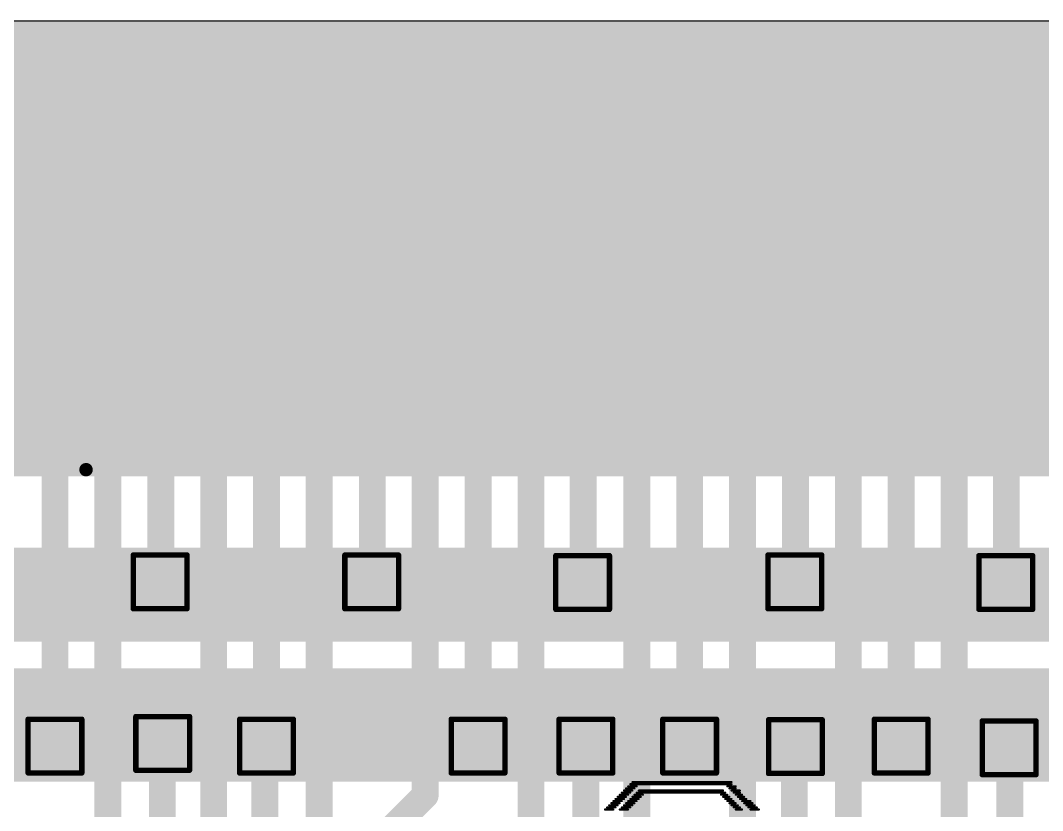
# Model space of a CAD drawing. Header units: millimetres. Extents: x 0 to 19.1, y 0 to 5.1.
# Drawn here: x 3.4691 to 3.8495, y 3.7921 to 4.0863 of the extents above; entities that cross this region are included whole.
import ezdxf

# ---------------------------------------------------------------- set-up
doc = ezdxf.new("R2010")
doc.units = ezdxf.units.MM
doc.header["$MEASUREMENT"] = 0
for name, color, linetype in [('BottomLayer', 5, 'Continuous'), ('BottomOverlay', 54, 'Continuous'), ('BottomPaste', 16, 'Continuous'), ('BottomSolder', 6, 'Continuous'), ('DrillDrawing', 1, 'Continuous'), ('Mechanical2', 216, 'Continuous'), ('TopLayer', 1, 'Continuous'), ('TopOverlay', 2, 'Continuous'), ('TopSolder', 216, 'Continuous'), ('ViaHoleLayer', 16, 'Continuous')]:
    doc.layers.add(name, color=color, linetype=linetype)

# ---------------------------------------------------------------- blocks, each defined once
blk = doc.blocks.new('32_____R______P_____B_7')
at = {"layer": 'BottomLayer'}
for points in [[(-0.14173, -0.07874), (-0.15354, -0.07874), (-0.15354, 0.07874), (-0.14173, 0.07874)], [(-0.12205, -0.07874), (-0.13386, -0.07874), (-0.13386, 0.07874), (-0.12205, 0.07874)], [(-0.10236, -0.07874), (-0.11417, -0.07874), (-0.11417, 0.07874), (-0.10236, 0.07874)], [(-0.08268, -0.07874), (-0.09449, -0.07874), (-0.09449, 0.07874), (-0.08268, 0.07874)], [(-0.06299, -0.07874), (-0.0748, -0.07874), (-0.0748, 0.07874), (-0.06299, 0.07874)], [(-0.04331, -0.07874), (-0.05512, -0.07874), (-0.05512, 0.07874), (-0.04331, 0.07874)], [(-0.02362, -0.07874), (-0.03543, -0.07874), (-0.03543, 0.07874), (-0.02362, 0.07874)], [(-0.00394, -0.07874), (-0.01575, -0.07874), (-0.01575, 0.07874), (-0.00394, 0.07874)], [(0.01575, -0.07874), (0.00394, -0.07874), (0.00394, 0.07874), (0.01575, 0.07874)], [(0.03543, -0.07874), (0.02362, -0.07874), (0.02362, 0.07874), (0.03543, 0.07874)], [(0.05512, -0.07874), (0.04331, -0.07874), (0.04331, 0.07874), (0.05512, 0.07874)], [(0.0748, -0.07874), (0.06299, -0.07874), (0.06299, 0.07874), (0.0748, 0.07874)], [(0.09449, -0.07874), (0.08268, -0.07874), (0.08268, 0.07874), (0.09449, 0.07874)], [(0.11417, -0.07874), (0.10236, -0.07874), (0.10236, 0.07874), (0.11417, 0.07874)], [(0.13386, -0.07874), (0.12205, -0.07874), (0.12205, 0.07874), (0.13386, 0.07874)], [(0.15354, -0.07874), (0.14173, -0.07874), (0.14173, 0.07874), (0.15354, 0.07874)], [(0.17323, -0.07874), (0.16142, -0.07874), (0.16142, 0.07874), (0.17323, 0.07874)], [(0.19291, -0.07874), (0.1811, -0.07874), (0.1811, 0.07874), (0.19291, 0.07874)], [(0.2126, -0.07874), (0.20079, -0.07874), (0.20079, 0.07874), (0.2126, 0.07874)]]:
    blk.add_hatch(color=5, dxfattribs=at).paths.add_polyline_path(points)
at = {"layer": 'BottomPaste'}
for points in [[(-0.14173, -0.07874), (-0.15354, -0.07874), (-0.15354, 0.07874), (-0.14173, 0.07874)], [(-0.12205, -0.07874), (-0.13386, -0.07874), (-0.13386, 0.07874), (-0.12205, 0.07874)], [(-0.10236, -0.07874), (-0.11417, -0.07874), (-0.11417, 0.07874), (-0.10236, 0.07874)], [(-0.08268, -0.07874), (-0.09449, -0.07874), (-0.09449, 0.07874), (-0.08268, 0.07874)], [(-0.06299, -0.07874), (-0.0748, -0.07874), (-0.0748, 0.07874), (-0.06299, 0.07874)], [(-0.04331, -0.07874), (-0.05512, -0.07874), (-0.05512, 0.07874), (-0.04331, 0.07874)], [(-0.02362, -0.07874), (-0.03543, -0.07874), (-0.03543, 0.07874), (-0.02362, 0.07874)], [(-0.00394, -0.07874), (-0.01575, -0.07874), (-0.01575, 0.07874), (-0.00394, 0.07874)], [(0.01575, -0.07874), (0.00394, -0.07874), (0.00394, 0.07874), (0.01575, 0.07874)], [(0.03543, -0.07874), (0.02362, -0.07874), (0.02362, 0.07874), (0.03543, 0.07874)], [(0.05512, -0.07874), (0.04331, -0.07874), (0.04331, 0.07874), (0.05512, 0.07874)], [(0.0748, -0.07874), (0.06299, -0.07874), (0.06299, 0.07874), (0.0748, 0.07874)], [(0.09449, -0.07874), (0.08268, -0.07874), (0.08268, 0.07874), (0.09449, 0.07874)], [(0.11417, -0.07874), (0.10236, -0.07874), (0.10236, 0.07874), (0.11417, 0.07874)], [(0.13386, -0.07874), (0.12205, -0.07874), (0.12205, 0.07874), (0.13386, 0.07874)], [(0.15354, -0.07874), (0.14173, -0.07874), (0.14173, 0.07874), (0.15354, 0.07874)], [(0.17323, -0.07874), (0.16142, -0.07874), (0.16142, 0.07874), (0.17323, 0.07874)], [(0.19291, -0.07874), (0.1811, -0.07874), (0.1811, 0.07874), (0.19291, 0.07874)], [(0.2126, -0.07874), (0.20079, -0.07874), (0.20079, 0.07874), (0.2126, 0.07874)]]:
    blk.add_hatch(color=16, dxfattribs=at).paths.add_polyline_path(points)
at = {"layer": 'BottomSolder'}
for points in [[(-0.15742, -0.08274), (-0.17723, -0.08274), (-0.17723, 0.08274), (-0.15742, 0.08274)], [(-0.13773, -0.08274), (-0.15754, -0.08274), (-0.15754, 0.08274), (-0.13773, 0.08274)], [(-0.11805, -0.08274), (-0.13786, -0.08274), (-0.13786, 0.08274), (-0.11805, 0.08274)], [(-0.09836, -0.08274), (-0.11817, -0.08274), (-0.11817, 0.08274), (-0.09836, 0.08274)], [(-0.07868, -0.08274), (-0.09849, -0.08274), (-0.09849, 0.08274), (-0.07868, 0.08274)], [(-0.05899, -0.08274), (-0.0788, -0.08274), (-0.0788, 0.08274), (-0.05899, 0.08274)], [(-0.03931, -0.08274), (-0.05912, -0.08274), (-0.05912, 0.08274), (-0.03931, 0.08274)], [(-0.01962, -0.08274), (-0.03943, -0.08274), (-0.03943, 0.08274), (-0.01962, 0.08274)], [(0.00006, -0.08274), (-0.01975, -0.08274), (-0.01975, 0.08274), (0.00006, 0.08274)], [(0.01975, -0.08274), (-0.00006, -0.08274), (-0.00006, 0.08274), (0.01975, 0.08274)], [(0.03943, -0.08274), (0.01962, -0.08274), (0.01962, 0.08274), (0.03943, 0.08274)], [(0.05912, -0.08274), (0.03931, -0.08274), (0.03931, 0.08274), (0.05912, 0.08274)], [(0.0788, -0.08274), (0.05899, -0.08274), (0.05899, 0.08274), (0.0788, 0.08274)], [(0.09849, -0.08274), (0.07868, -0.08274), (0.07868, 0.08274), (0.09849, 0.08274)], [(0.11817, -0.08274), (0.09836, -0.08274), (0.09836, 0.08274), (0.11817, 0.08274)], [(0.13786, -0.08274), (0.11805, -0.08274), (0.11805, 0.08274), (0.13786, 0.08274)], [(0.15754, -0.08274), (0.13773, -0.08274), (0.13773, 0.08274), (0.15754, 0.08274)], [(0.17723, -0.08274), (0.15742, -0.08274), (0.15742, 0.08274), (0.17723, 0.08274)], [(0.19691, -0.08274), (0.1771, -0.08274), (0.1771, 0.08274), (0.19691, 0.08274)], [(0.2166, -0.08274), (0.19679, -0.08274), (0.19679, 0.08274), (0.2166, 0.08274)], [(0.23628, -0.08274), (0.21647, -0.08274), (0.21647, 0.08274), (0.23628, 0.08274)]]:
    blk.add_hatch(color=6, dxfattribs=at).paths.add_polyline_path(points)
at = {"layer": 'BottomOverlay', "const_width": 0.005}
for points in [[(0.31669, 0.084), (-0.31669, 0.084)], [(0.31669, 0.084), (0.19512, 0.084)]]:
    blk.add_lwpolyline(points, dxfattribs=at)
at = {"layer": 'BottomOverlay', "const_width": 0.0025}
blk.add_lwpolyline([(0.19387, 0.084, 1), (0.19637, 0.084, 1)], format="xyb", close=True, dxfattribs=at)

msp = doc.modelspace()

# ---------------------------------------------------------------- hatches: boundary and pattern name
at = {"layer": 'BottomLayer'}
h = msp.add_hatch(color=5, dxfattribs=at)
edge = h.paths.add_edge_path()
edge.add_arc((3.52106, 3.87723), 0.00689, 0, 360)
h = msp.add_hatch(color=5, dxfattribs=at)
edge = h.paths.add_edge_path()
edge.add_arc((3.5998, 3.87723), 0.00689, 0, 360)
h = msp.add_hatch(color=5, dxfattribs=at)
edge = h.paths.add_edge_path()
edge.add_arc((3.75728, 3.87723), 0.00689, 0, 360)
h = msp.add_hatch(color=5, dxfattribs=at)
edge = h.paths.add_edge_path()
edge.add_arc((3.67831, 3.877), 0.00689, 0, 360)
h = msp.add_hatch(color=5, dxfattribs=at)
edge = h.paths.add_edge_path()
edge.add_arc((3.83579, 3.877), 0.00689, 0, 360)
h = msp.add_hatch(color=5, dxfattribs=at)
edge = h.paths.add_edge_path()
edge.add_arc((3.52202, 3.81709), 0.00689, 0, 360)
h = msp.add_hatch(color=5, dxfattribs=at)
edge = h.paths.add_edge_path()
edge.add_arc((3.48192, 3.81609), 0.00689, 0, 360)
h = msp.add_hatch(color=5, dxfattribs=at)
edge = h.paths.add_edge_path()
edge.add_arc((3.56066, 3.81609), 0.00689, 0, 360)
h = msp.add_hatch(color=5, dxfattribs=at)
edge = h.paths.add_edge_path()
edge.add_arc((3.6394, 3.81609), 0.00689, 0, 360)
h = msp.add_hatch(color=5, dxfattribs=at)
edge = h.paths.add_edge_path()
edge.add_arc((3.67954, 3.81609), 0.00689, 0, 360)
h = msp.add_hatch(color=5, dxfattribs=at)
edge = h.paths.add_edge_path()
edge.add_arc((3.71814, 3.81609), 0.00689, 0, 360)
h = msp.add_hatch(color=5, dxfattribs=at)
edge = h.paths.add_edge_path()
edge.add_arc((3.75751, 3.8159), 0.00689, 0, 360)
h = msp.add_hatch(color=5, dxfattribs=at)
edge = h.paths.add_edge_path()
edge.add_arc((3.79688, 3.81609), 0.00689, 0, 360)
h = msp.add_hatch(color=5, dxfattribs=at)
edge = h.paths.add_edge_path()
edge.add_arc((3.83704, 3.81545), 0.00689, 0, 360)
at = {"layer": 'BottomSolder'}
h = msp.add_hatch(color=6, dxfattribs=at)
edge = h.paths.add_edge_path()
edge.add_arc((3.52106, 3.87723), 0.01089, 0, 360)
h = msp.add_hatch(color=6, dxfattribs=at)
edge = h.paths.add_edge_path()
edge.add_arc((3.5998, 3.87723), 0.01089, 0, 360)
h = msp.add_hatch(color=6, dxfattribs=at)
edge = h.paths.add_edge_path()
edge.add_arc((3.67831, 3.877), 0.01089, 0, 360)
h = msp.add_hatch(color=6, dxfattribs=at)
edge = h.paths.add_edge_path()
edge.add_arc((3.75728, 3.87723), 0.01089, 0, 360)
h = msp.add_hatch(color=6, dxfattribs=at)
edge = h.paths.add_edge_path()
edge.add_arc((3.83579, 3.877), 0.01089, 0, 360)
h = msp.add_hatch(color=6, dxfattribs=at)
edge = h.paths.add_edge_path()
edge.add_arc((3.48192, 3.81609), 0.01089, 0, 360)
h = msp.add_hatch(color=6, dxfattribs=at)
edge = h.paths.add_edge_path()
edge.add_arc((3.52202, 3.81709), 0.01089, 0, 360)
h = msp.add_hatch(color=6, dxfattribs=at)
edge = h.paths.add_edge_path()
edge.add_arc((3.56066, 3.81609), 0.01089, 0, 360)
h = msp.add_hatch(color=6, dxfattribs=at)
edge = h.paths.add_edge_path()
edge.add_arc((3.6394, 3.81609), 0.01089, 0, 360)
h = msp.add_hatch(color=6, dxfattribs=at)
edge = h.paths.add_edge_path()
edge.add_arc((3.67954, 3.81609), 0.01089, 0, 360)
h = msp.add_hatch(color=6, dxfattribs=at)
edge = h.paths.add_edge_path()
edge.add_arc((3.71814, 3.81609), 0.01089, 0, 360)
h = msp.add_hatch(color=6, dxfattribs=at)
edge = h.paths.add_edge_path()
edge.add_arc((3.79688, 3.81609), 0.01089, 0, 360)
h = msp.add_hatch(color=6, dxfattribs=at)
edge = h.paths.add_edge_path()
edge.add_arc((3.75751, 3.8159), 0.01089, 0, 360)
h = msp.add_hatch(color=6, dxfattribs=at)
edge = h.paths.add_edge_path()
edge.add_arc((3.83704, 3.81545), 0.01089, 0, 360)
at = {"layer": 'TopLayer'}
for points in [[(3.3536, 3.855), (4.00479, 3.855), (4.00479, 3.89), (3.3536, 3.89)], [(3.386, 3.80286), (4.0101, 3.80286), (4.0101, 3.845), (3.386, 3.845)]]:
    msp.add_hatch(color=1, dxfattribs=at).paths.add_polyline_path(points)
h = msp.add_hatch(color=1, dxfattribs=at)
edge = h.paths.add_edge_path()
edge.add_arc((3.52106, 3.87723), 0.00689, 0, 360)
h = msp.add_hatch(color=1, dxfattribs=at)
edge = h.paths.add_edge_path()
edge.add_arc((3.5998, 3.87723), 0.00689, 0, 360)
h = msp.add_hatch(color=1, dxfattribs=at)
edge = h.paths.add_edge_path()
edge.add_arc((3.75728, 3.87723), 0.00689, 0, 360)
h = msp.add_hatch(color=1, dxfattribs=at)
edge = h.paths.add_edge_path()
edge.add_arc((3.67831, 3.877), 0.00689, 0, 360)
h = msp.add_hatch(color=1, dxfattribs=at)
edge = h.paths.add_edge_path()
edge.add_arc((3.83579, 3.877), 0.00689, 0, 360)
h = msp.add_hatch(color=1, dxfattribs=at)
edge = h.paths.add_edge_path()
edge.add_arc((3.52202, 3.81709), 0.00689, 0, 360)
h = msp.add_hatch(color=1, dxfattribs=at)
edge = h.paths.add_edge_path()
edge.add_arc((3.48192, 3.81609), 0.00689, 0, 360)
h = msp.add_hatch(color=1, dxfattribs=at)
edge = h.paths.add_edge_path()
edge.add_arc((3.56066, 3.81609), 0.00689, 0, 360)
h = msp.add_hatch(color=1, dxfattribs=at)
edge = h.paths.add_edge_path()
edge.add_arc((3.6394, 3.81609), 0.00689, 0, 360)
h = msp.add_hatch(color=1, dxfattribs=at)
edge = h.paths.add_edge_path()
edge.add_arc((3.67954, 3.81609), 0.00689, 0, 360)
h = msp.add_hatch(color=1, dxfattribs=at)
edge = h.paths.add_edge_path()
edge.add_arc((3.71814, 3.81609), 0.00689, 0, 360)
h = msp.add_hatch(color=1, dxfattribs=at)
edge = h.paths.add_edge_path()
edge.add_arc((3.75751, 3.8159), 0.00689, 0, 360)
h = msp.add_hatch(color=1, dxfattribs=at)
edge = h.paths.add_edge_path()
edge.add_arc((3.79688, 3.81609), 0.00689, 0, 360)
h = msp.add_hatch(color=1, dxfattribs=at)
edge = h.paths.add_edge_path()
edge.add_arc((3.83704, 3.81545), 0.00689, 0, 360)
at = {"layer": 'TopSolder'}
h = msp.add_hatch(color=216, dxfattribs=at)
edge = h.paths.add_edge_path()
edge.add_arc((3.52106, 3.87723), 0.01089, 0, 360)
h = msp.add_hatch(color=216, dxfattribs=at)
edge = h.paths.add_edge_path()
edge.add_arc((3.5998, 3.87723), 0.01089, 0, 360)
h = msp.add_hatch(color=216, dxfattribs=at)
edge = h.paths.add_edge_path()
edge.add_arc((3.67831, 3.877), 0.01089, 0, 360)
h = msp.add_hatch(color=216, dxfattribs=at)
edge = h.paths.add_edge_path()
edge.add_arc((3.75728, 3.87723), 0.01089, 0, 360)
h = msp.add_hatch(color=216, dxfattribs=at)
edge = h.paths.add_edge_path()
edge.add_arc((3.83579, 3.877), 0.01089, 0, 360)
h = msp.add_hatch(color=216, dxfattribs=at)
edge = h.paths.add_edge_path()
edge.add_arc((3.48192, 3.81609), 0.01089, 0, 360)
h = msp.add_hatch(color=216, dxfattribs=at)
edge = h.paths.add_edge_path()
edge.add_arc((3.52202, 3.81709), 0.01089, 0, 360)
h = msp.add_hatch(color=216, dxfattribs=at)
edge = h.paths.add_edge_path()
edge.add_arc((3.56066, 3.81609), 0.01089, 0, 360)
h = msp.add_hatch(color=216, dxfattribs=at)
edge = h.paths.add_edge_path()
edge.add_arc((3.6394, 3.81609), 0.01089, 0, 360)
h = msp.add_hatch(color=216, dxfattribs=at)
edge = h.paths.add_edge_path()
edge.add_arc((3.67954, 3.81609), 0.01089, 0, 360)
h = msp.add_hatch(color=216, dxfattribs=at)
edge = h.paths.add_edge_path()
edge.add_arc((3.71814, 3.81609), 0.01089, 0, 360)
h = msp.add_hatch(color=216, dxfattribs=at)
edge = h.paths.add_edge_path()
edge.add_arc((3.79688, 3.81609), 0.01089, 0, 360)
h = msp.add_hatch(color=216, dxfattribs=at)
edge = h.paths.add_edge_path()
edge.add_arc((3.75751, 3.8159), 0.01089, 0, 360)
h = msp.add_hatch(color=216, dxfattribs=at)
edge = h.paths.add_edge_path()
edge.add_arc((3.83704, 3.81545), 0.01089, 0, 360)
at = {"layer": 'ViaHoleLayer'}
h = msp.add_hatch(color=16, dxfattribs=at)
edge = h.paths.add_edge_path()
edge.add_arc((3.52106, 3.87723), 0.00394, 0, 360)
h = msp.add_hatch(color=16, dxfattribs=at)
edge = h.paths.add_edge_path()
edge.add_arc((3.5998, 3.87723), 0.00394, 0, 360)
h = msp.add_hatch(color=16, dxfattribs=at)
edge = h.paths.add_edge_path()
edge.add_arc((3.67831, 3.877), 0.00394, 0, 360)
h = msp.add_hatch(color=16, dxfattribs=at)
edge = h.paths.add_edge_path()
edge.add_arc((3.75728, 3.87723), 0.00394, 0, 360)
h = msp.add_hatch(color=16, dxfattribs=at)
edge = h.paths.add_edge_path()
edge.add_arc((3.83579, 3.877), 0.00394, 0, 360)
h = msp.add_hatch(color=16, dxfattribs=at)
edge = h.paths.add_edge_path()
edge.add_arc((3.48192, 3.81609), 0.00394, 0, 360)
h = msp.add_hatch(color=16, dxfattribs=at)
edge = h.paths.add_edge_path()
edge.add_arc((3.52202, 3.81709), 0.00394, 0, 360)
h = msp.add_hatch(color=16, dxfattribs=at)
edge = h.paths.add_edge_path()
edge.add_arc((3.56066, 3.81609), 0.00394, 0, 360)
h = msp.add_hatch(color=16, dxfattribs=at)
edge = h.paths.add_edge_path()
edge.add_arc((3.6394, 3.81609), 0.00394, 0, 360)
h = msp.add_hatch(color=16, dxfattribs=at)
edge = h.paths.add_edge_path()
edge.add_arc((3.67954, 3.81609), 0.00394, 0, 360)
h = msp.add_hatch(color=16, dxfattribs=at)
edge = h.paths.add_edge_path()
edge.add_arc((3.71814, 3.81609), 0.00394, 0, 360)
h = msp.add_hatch(color=16, dxfattribs=at)
edge = h.paths.add_edge_path()
edge.add_arc((3.75751, 3.8159), 0.00394, 0, 360)
h = msp.add_hatch(color=16, dxfattribs=at)
edge = h.paths.add_edge_path()
edge.add_arc((3.79688, 3.81609), 0.00394, 0, 360)
h = msp.add_hatch(color=16, dxfattribs=at)
edge = h.paths.add_edge_path()
edge.add_arc((3.83704, 3.81545), 0.00394, 0, 360)

# ---------------------------------------------------------------- linework, layer by layer
at = {"layer": 'BottomLayer', "const_width": 0.01}
for points in [[(3.48192, 3.81609), (3.48192, 4.003)], [(3.5016, 3.745), (3.5016, 4.003)], [(3.52129, 3.87746), (3.52129, 4.003)], [(3.54097, 3.54107), (3.54097, 4.003)], [(3.56066, 3.81609), (3.56066, 4.003)], [(3.58027, 3.74507), (3.58027, 4.00293)], [(3.60003, 3.87746), (3.60003, 4.003)], [(3.61971, 3.79772), (3.61971, 4.003)], [(3.6394, 3.81609), (3.6394, 4.003)], [(3.65908, 3.58861), (3.65908, 4.003)], [(3.67854, 3.87723), (3.67854, 4.00277)], [(3.69845, 3.62204), (3.69845, 4.003)], [(3.71814, 3.81609), (3.71814, 4.003)], [(3.73782, 3.745), (3.73782, 4.003)], [(3.75751, 3.87746), (3.75751, 4.003)], [(3.77719, 3.6298), (3.77719, 4.003)], [(3.79688, 3.81609), (3.79688, 4.003)], [(3.81656, 3.745), (3.81656, 4.003)], [(3.83602, 3.87723), (3.83602, 4.00277)], [(3.52106, 3.87723), (3.52129, 3.87746)], [(3.67831, 3.877), (3.67854, 3.87723)], [(3.75728, 3.87723), (3.75751, 3.87746)], [(3.83579, 3.877), (3.83602, 3.87723)], [(3.5219, 3.5531), (3.5219, 3.818)], [(3.56, 3.714), (3.56, 3.8174)], [(3.67954, 3.61166), (3.67954, 3.81609)], [(3.7571, 3.6203), (3.7571, 3.81664)], [(3.8373, 3.6665), (3.8373, 3.815)], [(3.60214, 3.78014), (3.61971, 3.79772)]]:
    msp.add_lwpolyline(points, dxfattribs=at)
at = {"layer": 'BottomLayer', "const_width": 0.005}
for points in [[(3.47942, 4.003, 1), (3.48442, 4.003, 1)], [(3.4991, 4.003, 1), (3.5041, 4.003, 1)], [(3.51879, 4.003, 1), (3.52379, 4.003, 1)], [(3.53847, 4.003, 1), (3.54347, 4.003, 1)], [(3.55816, 4.003, 1), (3.56316, 4.003, 1)], [(3.57777, 4.00293, 1), (3.58277, 4.00293, 1)], [(3.59753, 4.003, 1), (3.60253, 4.003, 1)], [(3.61721, 4.003, 1), (3.62221, 4.003, 1)], [(3.6369, 4.003, 1), (3.6419, 4.003, 1)], [(3.65658, 4.003, 1), (3.66158, 4.003, 1)], [(3.67604, 4.00277, 1), (3.68104, 4.00277, 1)], [(3.69595, 4.003, 1), (3.70095, 4.003, 1)], [(3.71564, 4.003, 1), (3.72064, 4.003, 1)], [(3.73532, 4.003, 1), (3.74032, 4.003, 1)], [(3.75501, 4.003, 1), (3.76001, 4.003, 1)], [(3.77469, 4.003, 1), (3.77969, 4.003, 1)], [(3.79438, 4.003, 1), (3.79938, 4.003, 1)], [(3.81406, 4.003, 1), (3.81906, 4.003, 1)], [(3.83352, 4.00277, 1), (3.83852, 4.00277, 1)], [(3.51856, 3.87723, 1), (3.52356, 3.87723, 1)], [(3.51879, 3.87746, 1), (3.52379, 3.87746, 1)], [(3.51879, 3.87746, 1), (3.52379, 3.87746, 1)], [(3.59753, 3.87746, 1), (3.60253, 3.87746, 1)], [(3.67581, 3.877, 1), (3.68081, 3.877, 1)], [(3.67604, 3.87723, 1), (3.68104, 3.87723, 1)], [(3.67604, 3.87723, 1), (3.68104, 3.87723, 1)], [(3.75478, 3.87723, 1), (3.75978, 3.87723, 1)], [(3.75501, 3.87746, 1), (3.76001, 3.87746, 1)], [(3.75501, 3.87746, 1), (3.76001, 3.87746, 1)], [(3.83329, 3.877, 1), (3.83829, 3.877, 1)], [(3.83352, 3.87723, 1), (3.83852, 3.87723, 1)], [(3.83352, 3.87723, 1), (3.83852, 3.87723, 1)], [(3.47942, 3.81609, 1), (3.48442, 3.81609, 1)], [(3.5194, 3.818, 1), (3.5244, 3.818, 1)], [(3.5575, 3.8174, 1), (3.5625, 3.8174, 1)], [(3.55816, 3.81609, 1), (3.56316, 3.81609, 1)], [(3.6369, 3.81609, 1), (3.6419, 3.81609, 1)], [(3.67704, 3.81609, 1), (3.68204, 3.81609, 1)], [(3.71564, 3.81609, 1), (3.72064, 3.81609, 1)], [(3.7546, 3.81664, 1), (3.7596, 3.81664, 1)], [(3.79438, 3.81609, 1), (3.79938, 3.81609, 1)], [(3.8348, 3.815, 1), (3.8398, 3.815, 1)], [(3.61721, 3.79772, 1), (3.62221, 3.79772, 1)], [(3.61721, 3.79772, 1), (3.62221, 3.79772, 1)]]:
    msp.add_lwpolyline(points, format="xyb", close=True, dxfattribs=at)
at = {"layer": 'DrillDrawing', "const_width": 0.002}
for points in [[(3.51106, 3.88723), (3.53106, 3.88723)], [(3.51106, 3.86723), (3.51106, 3.88723)], [(3.53106, 3.86723), (3.53106, 3.88723)], [(3.5898, 3.88723), (3.6098, 3.88723)], [(3.5898, 3.86723), (3.5898, 3.88723)], [(3.6098, 3.86723), (3.6098, 3.88723)], [(3.66831, 3.887), (3.68831, 3.887)], [(3.66831, 3.867), (3.66831, 3.887)], [(3.68831, 3.867), (3.68831, 3.887)], [(3.74728, 3.88723), (3.76728, 3.88723)], [(3.74728, 3.86723), (3.74728, 3.88723)], [(3.76728, 3.86723), (3.76728, 3.88723)], [(3.82579, 3.887), (3.84579, 3.887)], [(3.82579, 3.867), (3.82579, 3.887)], [(3.84579, 3.867), (3.84579, 3.887)], [(3.51106, 3.86723), (3.53106, 3.86723)], [(3.5898, 3.86723), (3.6098, 3.86723)], [(3.66831, 3.867), (3.68831, 3.867)], [(3.74728, 3.86723), (3.76728, 3.86723)], [(3.82579, 3.867), (3.84579, 3.867)], [(3.47192, 3.82609), (3.49192, 3.82609)], [(3.47192, 3.80609), (3.47192, 3.82609)], [(3.49192, 3.80609), (3.49192, 3.82609)], [(3.51202, 3.82709), (3.53202, 3.82709)], [(3.51202, 3.80709), (3.51202, 3.82709)], [(3.53202, 3.80709), (3.53202, 3.82709)], [(3.55066, 3.82609), (3.57066, 3.82609)], [(3.55066, 3.80609), (3.55066, 3.82609)], [(3.57066, 3.80609), (3.57066, 3.82609)], [(3.6294, 3.82609), (3.6494, 3.82609)], [(3.6294, 3.80609), (3.6294, 3.82609)], [(3.6494, 3.80609), (3.6494, 3.82609)], [(3.66954, 3.82609), (3.68954, 3.82609)], [(3.66954, 3.80609), (3.66954, 3.82609)], [(3.68954, 3.80609), (3.68954, 3.82609)], [(3.70814, 3.82609), (3.72814, 3.82609)], [(3.70814, 3.80609), (3.70814, 3.82609)], [(3.72814, 3.80609), (3.72814, 3.82609)], [(3.78688, 3.82609), (3.80688, 3.82609)], [(3.78688, 3.80609), (3.78688, 3.82609)], [(3.80688, 3.80609), (3.80688, 3.82609)], [(3.74751, 3.8259), (3.76751, 3.8259)], [(3.74751, 3.8059), (3.74751, 3.8259)], [(3.76751, 3.8059), (3.76751, 3.8259)], [(3.82704, 3.82545), (3.84704, 3.82545)], [(3.82704, 3.80545), (3.82704, 3.82545)], [(3.84704, 3.80545), (3.84704, 3.82545)], [(3.51202, 3.80709), (3.53202, 3.80709)], [(3.47192, 3.80609), (3.49192, 3.80609)], [(3.55066, 3.80609), (3.57066, 3.80609)], [(3.6294, 3.80609), (3.6494, 3.80609)], [(3.66954, 3.80609), (3.68954, 3.80609)], [(3.70814, 3.80609), (3.72814, 3.80609)], [(3.74751, 3.8059), (3.76751, 3.8059)], [(3.78688, 3.80609), (3.80688, 3.80609)], [(3.82704, 3.80545), (3.84704, 3.80545)]]:
    msp.add_lwpolyline(points, dxfattribs=at)
at = {"layer": 'DrillDrawing', "const_width": 0.001}
for points in [[(3.51056, 3.88723, 1), (3.51156, 3.88723, 1)], [(3.51056, 3.88723, 1), (3.51156, 3.88723, 1)], [(3.53056, 3.88723, 1), (3.53156, 3.88723, 1)], [(3.53056, 3.88723, 1), (3.53156, 3.88723, 1)], [(3.5893, 3.88723, 1), (3.5903, 3.88723, 1)], [(3.5893, 3.88723, 1), (3.5903, 3.88723, 1)], [(3.6093, 3.88723, 1), (3.6103, 3.88723, 1)], [(3.6093, 3.88723, 1), (3.6103, 3.88723, 1)], [(3.66781, 3.887, 1), (3.66881, 3.887, 1)], [(3.66781, 3.887, 1), (3.66881, 3.887, 1)], [(3.68781, 3.887, 1), (3.68881, 3.887, 1)], [(3.68781, 3.887, 1), (3.68881, 3.887, 1)], [(3.74678, 3.88723, 1), (3.74778, 3.88723, 1)], [(3.74678, 3.88723, 1), (3.74778, 3.88723, 1)], [(3.76678, 3.88723, 1), (3.76778, 3.88723, 1)], [(3.76678, 3.88723, 1), (3.76778, 3.88723, 1)], [(3.82529, 3.887, 1), (3.82629, 3.887, 1)], [(3.82529, 3.887, 1), (3.82629, 3.887, 1)], [(3.84529, 3.887, 1), (3.84629, 3.887, 1)], [(3.84529, 3.887, 1), (3.84629, 3.887, 1)], [(3.51056, 3.86723, 1), (3.51156, 3.86723, 1)], [(3.51056, 3.86723, 1), (3.51156, 3.86723, 1)], [(3.53056, 3.86723, 1), (3.53156, 3.86723, 1)], [(3.53056, 3.86723, 1), (3.53156, 3.86723, 1)], [(3.5893, 3.86723, 1), (3.5903, 3.86723, 1)], [(3.5893, 3.86723, 1), (3.5903, 3.86723, 1)], [(3.6093, 3.86723, 1), (3.6103, 3.86723, 1)], [(3.6093, 3.86723, 1), (3.6103, 3.86723, 1)], [(3.66781, 3.867, 1), (3.66881, 3.867, 1)], [(3.66781, 3.867, 1), (3.66881, 3.867, 1)], [(3.68781, 3.867, 1), (3.68881, 3.867, 1)], [(3.68781, 3.867, 1), (3.68881, 3.867, 1)], [(3.74678, 3.86723, 1), (3.74778, 3.86723, 1)], [(3.74678, 3.86723, 1), (3.74778, 3.86723, 1)], [(3.76678, 3.86723, 1), (3.76778, 3.86723, 1)], [(3.76678, 3.86723, 1), (3.76778, 3.86723, 1)], [(3.82529, 3.867, 1), (3.82629, 3.867, 1)], [(3.82529, 3.867, 1), (3.82629, 3.867, 1)], [(3.84529, 3.867, 1), (3.84629, 3.867, 1)], [(3.84529, 3.867, 1), (3.84629, 3.867, 1)], [(3.47142, 3.82609, 1), (3.47242, 3.82609, 1)], [(3.47142, 3.82609, 1), (3.47242, 3.82609, 1)], [(3.49142, 3.82609, 1), (3.49242, 3.82609, 1)], [(3.49142, 3.82609, 1), (3.49242, 3.82609, 1)], [(3.51152, 3.82709, 1), (3.51252, 3.82709, 1)], [(3.51152, 3.82709, 1), (3.51252, 3.82709, 1)], [(3.53152, 3.82709, 1), (3.53252, 3.82709, 1)], [(3.53152, 3.82709, 1), (3.53252, 3.82709, 1)], [(3.55016, 3.82609, 1), (3.55116, 3.82609, 1)], [(3.55016, 3.82609, 1), (3.55116, 3.82609, 1)], [(3.57016, 3.82609, 1), (3.57116, 3.82609, 1)], [(3.57016, 3.82609, 1), (3.57116, 3.82609, 1)], [(3.6289, 3.82609, 1), (3.6299, 3.82609, 1)], [(3.6289, 3.82609, 1), (3.6299, 3.82609, 1)], [(3.6489, 3.82609, 1), (3.6499, 3.82609, 1)], [(3.6489, 3.82609, 1), (3.6499, 3.82609, 1)], [(3.66904, 3.82609, 1), (3.67004, 3.82609, 1)], [(3.66904, 3.82609, 1), (3.67004, 3.82609, 1)], [(3.68904, 3.82609, 1), (3.69004, 3.82609, 1)], [(3.68904, 3.82609, 1), (3.69004, 3.82609, 1)], [(3.70764, 3.82609, 1), (3.70864, 3.82609, 1)], [(3.70764, 3.82609, 1), (3.70864, 3.82609, 1)], [(3.72764, 3.82609, 1), (3.72864, 3.82609, 1)], [(3.72764, 3.82609, 1), (3.72864, 3.82609, 1)], [(3.78638, 3.82609, 1), (3.78738, 3.82609, 1)], [(3.78638, 3.82609, 1), (3.78738, 3.82609, 1)], [(3.80638, 3.82609, 1), (3.80738, 3.82609, 1)], [(3.80638, 3.82609, 1), (3.80738, 3.82609, 1)], [(3.74701, 3.8259, 1), (3.74801, 3.8259, 1)], [(3.74701, 3.8259, 1), (3.74801, 3.8259, 1)], [(3.76701, 3.8259, 1), (3.76801, 3.8259, 1)], [(3.76701, 3.8259, 1), (3.76801, 3.8259, 1)], [(3.82654, 3.82545, 1), (3.82754, 3.82545, 1)], [(3.82654, 3.82545, 1), (3.82754, 3.82545, 1)], [(3.84654, 3.82545, 1), (3.84754, 3.82545, 1)], [(3.84654, 3.82545, 1), (3.84754, 3.82545, 1)], [(3.51152, 3.80709, 1), (3.51252, 3.80709, 1)], [(3.51152, 3.80709, 1), (3.51252, 3.80709, 1)], [(3.53152, 3.80709, 1), (3.53252, 3.80709, 1)], [(3.53152, 3.80709, 1), (3.53252, 3.80709, 1)], [(3.47142, 3.80609, 1), (3.47242, 3.80609, 1)], [(3.47142, 3.80609, 1), (3.47242, 3.80609, 1)], [(3.49142, 3.80609, 1), (3.49242, 3.80609, 1)], [(3.49142, 3.80609, 1), (3.49242, 3.80609, 1)], [(3.55016, 3.80609, 1), (3.55116, 3.80609, 1)], [(3.55016, 3.80609, 1), (3.55116, 3.80609, 1)], [(3.57016, 3.80609, 1), (3.57116, 3.80609, 1)], [(3.57016, 3.80609, 1), (3.57116, 3.80609, 1)], [(3.6289, 3.80609, 1), (3.6299, 3.80609, 1)], [(3.6289, 3.80609, 1), (3.6299, 3.80609, 1)], [(3.6489, 3.80609, 1), (3.6499, 3.80609, 1)], [(3.6489, 3.80609, 1), (3.6499, 3.80609, 1)], [(3.66904, 3.80609, 1), (3.67004, 3.80609, 1)], [(3.66904, 3.80609, 1), (3.67004, 3.80609, 1)], [(3.68904, 3.80609, 1), (3.69004, 3.80609, 1)], [(3.68904, 3.80609, 1), (3.69004, 3.80609, 1)], [(3.70764, 3.80609, 1), (3.70864, 3.80609, 1)], [(3.70764, 3.80609, 1), (3.70864, 3.80609, 1)], [(3.72764, 3.80609, 1), (3.72864, 3.80609, 1)], [(3.72764, 3.80609, 1), (3.72864, 3.80609, 1)], [(3.74701, 3.8059, 1), (3.74801, 3.8059, 1)], [(3.74701, 3.8059, 1), (3.74801, 3.8059, 1)], [(3.76701, 3.8059, 1), (3.76801, 3.8059, 1)], [(3.76701, 3.8059, 1), (3.76801, 3.8059, 1)], [(3.78638, 3.80609, 1), (3.78738, 3.80609, 1)], [(3.78638, 3.80609, 1), (3.78738, 3.80609, 1)], [(3.80638, 3.80609, 1), (3.80738, 3.80609, 1)], [(3.80638, 3.80609, 1), (3.80738, 3.80609, 1)], [(3.82654, 3.80545, 1), (3.82754, 3.80545, 1)], [(3.82654, 3.80545, 1), (3.82754, 3.80545, 1)], [(3.84654, 3.80545, 1), (3.84754, 3.80545, 1)], [(3.84654, 3.80545, 1), (3.84754, 3.80545, 1)]]:
    msp.add_lwpolyline(points, format="xyb", close=True, dxfattribs=at)
at = {"layer": 'Mechanical2', "const_width": 0.000512}
msp.add_lwpolyline([(3.36375, 4.08602), (4.01347, 4.08602)], dxfattribs=at)
at = {"layer": 'TopOverlay', "const_width": 0.000785}
for points in [[(3.69447, 3.80033), (3.69761, 3.80033)], [(3.69525, 3.80111), (3.69839, 3.80111)], [(3.69604, 3.8019), (3.73372, 3.8019)], [(3.69682, 3.80268), (3.73372, 3.80268)], [(3.73215, 3.80111), (3.73529, 3.80111)], [(3.73293, 3.80033), (3.73529, 3.80033)], [(3.69054, 3.7964), (3.69368, 3.7964)], [(3.69133, 3.79719), (3.69447, 3.79719)], [(3.69211, 3.79797), (3.69525, 3.79797)], [(3.6929, 3.79876), (3.69604, 3.79876)], [(3.69368, 3.79954), (3.69682, 3.79954)], [(3.69604, 3.7964), (3.69918, 3.7964)], [(3.69682, 3.79719), (3.69996, 3.79719)], [(3.69761, 3.79797), (3.70075, 3.79797)], [(3.69839, 3.79876), (3.73136, 3.79876)], [(3.69918, 3.79954), (3.73058, 3.79954)], [(3.72979, 3.79797), (3.73215, 3.79797)], [(3.73058, 3.79719), (3.73293, 3.79719)], [(3.73136, 3.7964), (3.73372, 3.7964)], [(3.73372, 3.79954), (3.73686, 3.79954)], [(3.7345, 3.79876), (3.73686, 3.79876)], [(3.73529, 3.79797), (3.73765, 3.79797)], [(3.73608, 3.79719), (3.73843, 3.79719)], [(3.73686, 3.7964), (3.73922, 3.7964)], [(3.68662, 3.79248), (3.68976, 3.79248)], [(3.6874, 3.79326), (3.69054, 3.79326)], [(3.68819, 3.79405), (3.69133, 3.79405)], [(3.68897, 3.79483), (3.69211, 3.79483)], [(3.68976, 3.79562), (3.6929, 3.79562)], [(3.69211, 3.79248), (3.69525, 3.79248)], [(3.6929, 3.79326), (3.69604, 3.79326)], [(3.69368, 3.79405), (3.69682, 3.79405)], [(3.69447, 3.79483), (3.69761, 3.79483)], [(3.69525, 3.79562), (3.69839, 3.79562)], [(3.73215, 3.79562), (3.7345, 3.79562)], [(3.73293, 3.79483), (3.73529, 3.79483)], [(3.73372, 3.79405), (3.73608, 3.79405)], [(3.7345, 3.79326), (3.73686, 3.79326)], [(3.73529, 3.79248), (3.73765, 3.79248)], [(3.73765, 3.79562), (3.74079, 3.79562)], [(3.73843, 3.79483), (3.74157, 3.79483)], [(3.73922, 3.79405), (3.74236, 3.79405)], [(3.74, 3.79326), (3.74314, 3.79326)], [(3.74079, 3.79248), (3.74393, 3.79248)]]:
    msp.add_lwpolyline(points, dxfattribs=at)
at = {"layer": 'TopOverlay', "const_width": 0.000392}
for points in [[(3.69427, 3.80033, 1), (3.69466, 3.80033, 1)], [(3.69506, 3.80111, 1), (3.69545, 3.80111, 1)], [(3.69584, 3.8019, 1), (3.69623, 3.8019, 1)], [(3.69663, 3.80268, 1), (3.69702, 3.80268, 1)], [(3.69741, 3.80033, 1), (3.6978, 3.80033, 1)], [(3.6982, 3.80111, 1), (3.69859, 3.80111, 1)], [(3.73195, 3.80111, 1), (3.73235, 3.80111, 1)], [(3.73274, 3.80033, 1), (3.73313, 3.80033, 1)], [(3.73352, 3.80268, 1), (3.73392, 3.80268, 1)], [(3.73352, 3.8019, 1), (3.73392, 3.8019, 1)], [(3.73509, 3.80111, 1), (3.73549, 3.80111, 1)], [(3.73509, 3.80033, 1), (3.73549, 3.80033, 1)], [(3.69035, 3.7964, 1), (3.69074, 3.7964, 1)], [(3.69113, 3.79719, 1), (3.69152, 3.79719, 1)], [(3.69192, 3.79797, 1), (3.69231, 3.79797, 1)], [(3.6927, 3.79876, 1), (3.69309, 3.79876, 1)], [(3.69349, 3.79954, 1), (3.69388, 3.79954, 1)], [(3.69349, 3.7964, 1), (3.69388, 3.7964, 1)], [(3.69427, 3.79719, 1), (3.69466, 3.79719, 1)], [(3.69506, 3.79797, 1), (3.69545, 3.79797, 1)], [(3.69584, 3.79876, 1), (3.69623, 3.79876, 1)], [(3.69584, 3.7964, 1), (3.69623, 3.7964, 1)], [(3.69663, 3.79954, 1), (3.69702, 3.79954, 1)], [(3.69663, 3.79719, 1), (3.69702, 3.79719, 1)], [(3.69741, 3.79797, 1), (3.6978, 3.79797, 1)], [(3.6982, 3.79876, 1), (3.69859, 3.79876, 1)], [(3.69898, 3.79954, 1), (3.69937, 3.79954, 1)], [(3.69898, 3.7964, 1), (3.69937, 3.7964, 1)], [(3.69977, 3.79719, 1), (3.70016, 3.79719, 1)], [(3.70055, 3.79797, 1), (3.70094, 3.79797, 1)], [(3.7296, 3.79797, 1), (3.72999, 3.79797, 1)], [(3.73038, 3.79954, 1), (3.73078, 3.79954, 1)], [(3.73038, 3.79719, 1), (3.73078, 3.79719, 1)], [(3.73117, 3.79876, 1), (3.73156, 3.79876, 1)], [(3.73117, 3.7964, 1), (3.73156, 3.7964, 1)], [(3.73195, 3.79797, 1), (3.73235, 3.79797, 1)], [(3.73274, 3.79719, 1), (3.73313, 3.79719, 1)], [(3.73352, 3.79954, 1), (3.73392, 3.79954, 1)], [(3.73352, 3.7964, 1), (3.73392, 3.7964, 1)], [(3.73431, 3.79876, 1), (3.7347, 3.79876, 1)], [(3.73509, 3.79797, 1), (3.73549, 3.79797, 1)], [(3.73588, 3.79719, 1), (3.73627, 3.79719, 1)], [(3.73666, 3.79954, 1), (3.73706, 3.79954, 1)], [(3.73666, 3.79876, 1), (3.73706, 3.79876, 1)], [(3.73666, 3.7964, 1), (3.73706, 3.7964, 1)], [(3.73745, 3.79797, 1), (3.73784, 3.79797, 1)], [(3.73823, 3.79719, 1), (3.73863, 3.79719, 1)], [(3.73902, 3.7964, 1), (3.73941, 3.7964, 1)], [(3.68642, 3.79248, 1), (3.68681, 3.79248, 1)], [(3.68721, 3.79326, 1), (3.6876, 3.79326, 1)], [(3.68799, 3.79405, 1), (3.68838, 3.79405, 1)], [(3.68878, 3.79483, 1), (3.68917, 3.79483, 1)], [(3.68956, 3.79562, 1), (3.68995, 3.79562, 1)], [(3.68956, 3.79248, 1), (3.68995, 3.79248, 1)], [(3.69035, 3.79326, 1), (3.69074, 3.79326, 1)], [(3.69113, 3.79405, 1), (3.69152, 3.79405, 1)], [(3.69192, 3.79483, 1), (3.69231, 3.79483, 1)], [(3.69192, 3.79248, 1), (3.69231, 3.79248, 1)], [(3.6927, 3.79562, 1), (3.69309, 3.79562, 1)], [(3.6927, 3.79326, 1), (3.69309, 3.79326, 1)], [(3.69349, 3.79405, 1), (3.69388, 3.79405, 1)], [(3.69427, 3.79483, 1), (3.69466, 3.79483, 1)], [(3.69506, 3.79562, 1), (3.69545, 3.79562, 1)], [(3.69506, 3.79248, 1), (3.69545, 3.79248, 1)], [(3.69584, 3.79326, 1), (3.69623, 3.79326, 1)], [(3.69663, 3.79405, 1), (3.69702, 3.79405, 1)], [(3.69741, 3.79483, 1), (3.6978, 3.79483, 1)], [(3.6982, 3.79562, 1), (3.69859, 3.79562, 1)], [(3.73195, 3.79562, 1), (3.73235, 3.79562, 1)], [(3.73274, 3.79483, 1), (3.73313, 3.79483, 1)], [(3.73352, 3.79405, 1), (3.73392, 3.79405, 1)], [(3.73431, 3.79562, 1), (3.7347, 3.79562, 1)], [(3.73431, 3.79326, 1), (3.7347, 3.79326, 1)], [(3.73509, 3.79483, 1), (3.73549, 3.79483, 1)], [(3.73509, 3.79248, 1), (3.73549, 3.79248, 1)], [(3.73588, 3.79405, 1), (3.73627, 3.79405, 1)], [(3.73666, 3.79326, 1), (3.73706, 3.79326, 1)], [(3.73745, 3.79562, 1), (3.73784, 3.79562, 1)], [(3.73745, 3.79248, 1), (3.73784, 3.79248, 1)], [(3.73823, 3.79483, 1), (3.73863, 3.79483, 1)], [(3.73902, 3.79405, 1), (3.73941, 3.79405, 1)], [(3.7398, 3.79326, 1), (3.7402, 3.79326, 1)], [(3.74059, 3.79562, 1), (3.74098, 3.79562, 1)], [(3.74059, 3.79248, 1), (3.74098, 3.79248, 1)], [(3.74137, 3.79483, 1), (3.74177, 3.79483, 1)], [(3.74216, 3.79405, 1), (3.74255, 3.79405, 1)], [(3.74294, 3.79326, 1), (3.74334, 3.79326, 1)], [(3.74373, 3.79248, 1), (3.74412, 3.79248, 1)]]:
    msp.add_lwpolyline(points, format="xyb", close=True, dxfattribs=at)

# ---------------------------------------------------------------- block references
at = {"rotation": 180}
msp.add_blockref('32_____R______P_____B_7', (3.68861, 4.003), dxfattribs=at)

doc.saveas('drawing.dxf')
